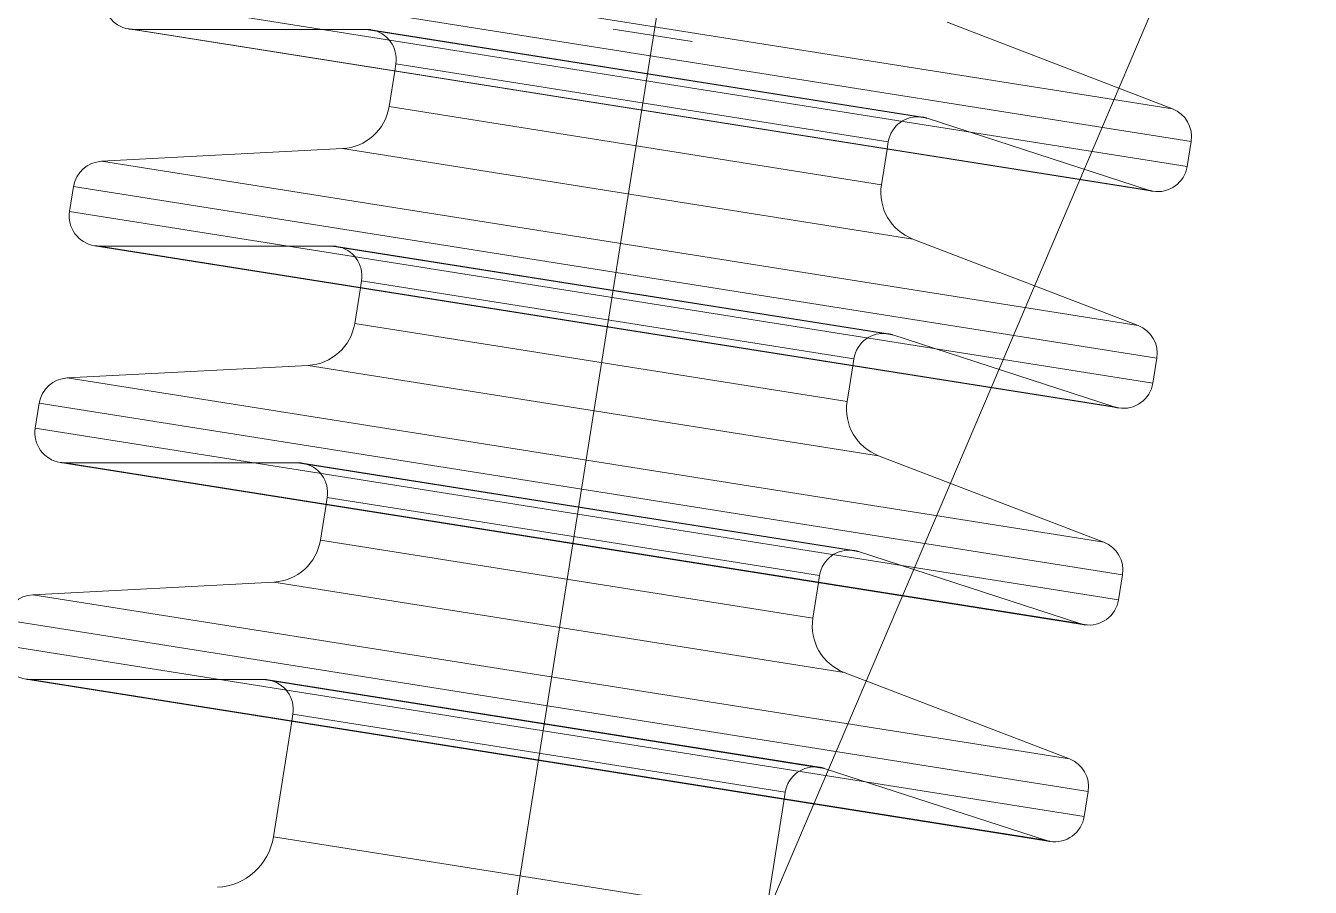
# Model space of a CAD drawing. Header units: millimetres. Extents: x 89051 to 218395, y -330386 to -125649.
# Drawn here: x 100714.5 to 100843.4, y -132531.9 to -132445.5 of the extents above; entities that cross this region are included whole.
import ezdxf

# ---------------------------------------------------------------- set-up
doc = ezdxf.new("R2010")
doc.units = ezdxf.units.MM
doc.header["$LTSCALE"] = 13
for name, pattern in [('ACAD_ISO04W100', [30, 24, -3, 0, -3]), ('CENTER', [50.8, 31.75, -6.35, 6.35, -6.35]), ('HIDDEN', [9.525, 6.35, -3.175])]:
    doc.linetypes.add(name, pattern=pattern)
doc.layers.get('0').update_dxf_attribs({"color": 1, "linetype": 'CENTER'})
doc.layers.add('标注、文本', color=3, linetype='Continuous', lineweight=25)
doc.layers.add('铁心', color=3, linetype='Continuous', lineweight=0)

# ---------------------------------------------------------------- blocks, each defined once
blk = doc.blocks.new('125506')
at = {"color": 8, "linetype": 'Continuous', "lineweight": 15}
for p, q in [((72099.631, -123550.203), (72030.33, -123561.179)), ((72101.502, -123551.887), (72029.071, -123563.359)), ((72101.766, -123553.558), (72029.336, -123565.03)), ((72082.702, -123561.037), (72049.779, -123566.252)), ((72085.82, -123563.845), (72047.681, -123569.885)), ((72101.925, -123564.689), (72032.624, -123575.665)), ((72103.796, -123566.373), (72031.366, -123577.845)), ((72104.061, -123568.044), (72031.63, -123579.516)), ((72084.996, -123575.523), (72052.073, -123580.738)), ((72088.114, -123578.331), (72049.975, -123584.371)), ((72104.22, -123579.175), (72034.919, -123590.151)), ((72106.09, -123580.859), (72033.66, -123592.331)), ((72106.355, -123582.53), (72033.925, -123594.002)), ((72087.29, -123590.009), (72054.367, -123595.224)), ((72090.408, -123592.817), (72052.27, -123598.857)), ((72106.514, -123593.661), (72037.213, -123604.637)), ((72108.385, -123595.345), (72035.954, -123606.817)), ((72108.65, -123597.016), (72036.219, -123608.488)), ((72090.432, -123609.847), (72057.509, -123615.062))]:
    blk.add_line(p, q, dxfattribs=at)
at = {"color": 7, "linetype": 'Continuous', "lineweight": 15}
for p, q in [((72030.33, -123561.179), (72045.387, -123555.399)), ((72100.104, -123555.846), (72031.624, -123566.693)), ((72082.326, -123558.662), (72082.702, -123561.037)), ((72029.336, -123565.03), (72029.071, -123563.359)), ((72049.779, -123566.252), (72049.403, -123563.877)), ((72085.82, -123563.845), (72101.925, -123564.689)), ((72103.796, -123566.373), (72104.061, -123568.044)), ((72032.624, -123575.665), (72047.681, -123569.885)), ((72102.398, -123570.333), (72033.919, -123581.179)), ((72084.62, -123573.148), (72084.996, -123575.523)), ((72031.63, -123579.516), (72031.366, -123577.845)), ((72052.073, -123580.738), (72051.697, -123578.363)), ((72088.114, -123578.331), (72104.22, -123579.175)), ((72106.09, -123580.859), (72106.355, -123582.53)), ((72034.919, -123590.151), (72049.975, -123584.371)), ((72104.693, -123584.819), (72036.213, -123595.665)), ((72086.914, -123587.634), (72087.29, -123590.009)), ((72033.925, -123594.002), (72033.66, -123592.331)), ((72054.367, -123595.224), (72053.991, -123592.849)), ((72090.408, -123592.817), (72106.514, -123593.661)), ((72037.213, -123604.637), (72052.27, -123598.857)), ((72106.987, -123599.305), (72038.507, -123610.151)), ((72089.209, -123602.121), (72090.432, -123609.847)), ((72036.219, -123608.488), (72035.954, -123606.817)), ((72057.509, -123615.062), (72056.286, -123607.335))]:
    blk.add_line(p, q, dxfattribs=at)
at = {"color": 7, "linetype": 'HIDDEN', "lineweight": 0}
for p, q in [((72031.929, -123566.619), (72099.791, -123555.871)), ((72046.733, -123561.809), (72084.225, -123555.871)), ((72047.039, -123561.736), (72083.912, -123555.896)), ((72062.439, -123556.691), (72067.707, -123555.856)), ((72084.225, -123555.871), (72099.791, -123555.871)), ((72082.25, -123558.184), (72049.327, -123563.398)), ((72082.25, -123558.184), (72082.326, -123558.662)), ((72031.929, -123566.619), (72046.733, -123561.809)), ((72049.403, -123563.877), (72049.327, -123563.398)), ((72034.224, -123581.105), (72102.085, -123570.357)), ((72049.028, -123576.295), (72086.52, -123570.357)), ((72049.333, -123576.222), (72086.207, -123570.382)), ((72086.52, -123570.357), (72102.085, -123570.357)), ((72084.544, -123572.67), (72051.621, -123577.885)), ((72084.544, -123572.67), (72084.62, -123573.148)), ((72034.224, -123581.105), (72049.028, -123576.295)), ((72051.697, -123578.363), (72051.621, -123577.885)), ((72036.518, -123595.592), (72104.38, -123584.843)), ((72051.322, -123590.781), (72088.814, -123584.843)), ((72051.627, -123590.708), (72088.501, -123584.868)), ((72088.814, -123584.843), (72104.38, -123584.843)), ((72086.839, -123587.156), (72053.916, -123592.371)), ((72086.839, -123587.156), (72086.914, -123587.634)), ((72036.518, -123595.592), (72051.322, -123590.781)), ((72053.991, -123592.849), (72053.916, -123592.371)), ((72038.812, -123610.078), (72106.674, -123599.329)), ((72053.617, -123605.267), (72091.108, -123599.329)), ((72053.922, -123605.194), (72090.795, -123599.354)), ((72091.108, -123599.329), (72106.674, -123599.329)), ((72089.133, -123601.642), (72056.21, -123606.857)), ((72089.133, -123601.642), (72089.209, -123602.121)), ((72038.812, -123610.078), (72053.617, -123605.267)), ((72056.286, -123607.335), (72056.21, -123606.857))]:
    blk.add_line(p, q, dxfattribs=at)
at = {"color": 7, "linetype": 'Continuous', "lineweight": 15}
for centre, radius, start, end in [((72099.791, -123553.871), 2, 279, 9), ((72031.047, -123563.046), 2, 111, 189), ((72085.994, -123560.516), 3.333, 189, 267), ((72031.311, -123564.717), 2, 189, 279), ((72101.821, -123566.686), 2, 9, 87), ((72046.486, -123566.773), 3.333, 291, 9), ((72102.085, -123568.357), 2, 279, 9), ((72088.288, -123575.002), 3.333, 189, 267), ((72033.341, -123577.532), 2, 111, 189), ((72033.606, -123579.203), 2, 189, 279), ((72104.115, -123581.172), 2, 9, 87), ((72048.781, -123581.259), 3.333, 291, 9), ((72104.38, -123582.843), 2, 279, 9), ((72090.583, -123589.488), 3.333, 189, 267), ((72035.635, -123592.018), 2, 111, 189), ((72035.9, -123593.689), 2, 189, 279), ((72106.409, -123595.658), 2, 9, 87), ((72051.075, -123595.745), 3.333, 291, 9), ((72106.674, -123597.329), 2, 279, 9), ((72037.93, -123606.504), 2, 111, 189), ((72038.194, -123608.175), 2, 189, 279), ((72094.383, -123609.221), 4, 189, 267)]:
    blk.add_arc(centre, radius, start, end, dxfattribs=at)
at = {"color": 7, "linetype": 'HIDDEN', "lineweight": 0}
for centre, start, end in [((72084.225, -123557.871), 99, 189), ((72084.225, -123557.871), 90, 99), ((72099.791, -123553.871), 270, 279), ((72047.351, -123563.711), 99, 108), ((72047.351, -123563.711), 9, 99), ((72031.311, -123564.717), 279, 288), ((72086.52, -123572.357), 99, 189), ((72086.52, -123572.357), 90, 99), ((72102.085, -123568.357), 270, 279), ((72049.646, -123578.197), 99, 108), ((72049.646, -123578.197), 9, 99), ((72033.606, -123579.203), 279, 288), ((72088.814, -123586.843), 99, 189), ((72088.814, -123586.843), 90, 99), ((72104.38, -123582.843), 270, 279), ((72051.94, -123592.683), 99, 108), ((72051.94, -123592.683), 9, 99), ((72035.9, -123593.689), 279, 288), ((72091.108, -123601.329), 99, 189), ((72091.108, -123601.329), 90, 99), ((72106.674, -123597.329), 270, 279), ((72054.235, -123607.17), 99, 108), ((72054.235, -123607.17), 9, 99), ((72038.194, -123608.175), 279, 288)]:
    blk.add_arc(centre, 2, start, end, dxfattribs=at)
at = {"layer": '标注、文本', "color": 1, "linetype": 'ACAD_ISO04W100', "lineweight": 15}
blk.add_line((72088.908, -123706.762), (72056.329, -123501.572), dxfattribs=at)

msp = doc.modelspace()

# ---------------------------------------------------------------- linework, layer by layer
at = {"layer": '铁心'}
msp.add_lwpolyline([(100595.57, -132987.94), (100979.15, -132088.21), (100979.15, -132088.21)], dxfattribs=at)

# ---------------------------------------------------------------- block references
at = {"layer": '标注、文本', "xscale": -1.5, "yscale": 1.5, "zscale": 1.5}
msp.add_blockref('125506', (208875.02, 52887.91), dxfattribs=at)

doc.saveas('drawing.dxf')
